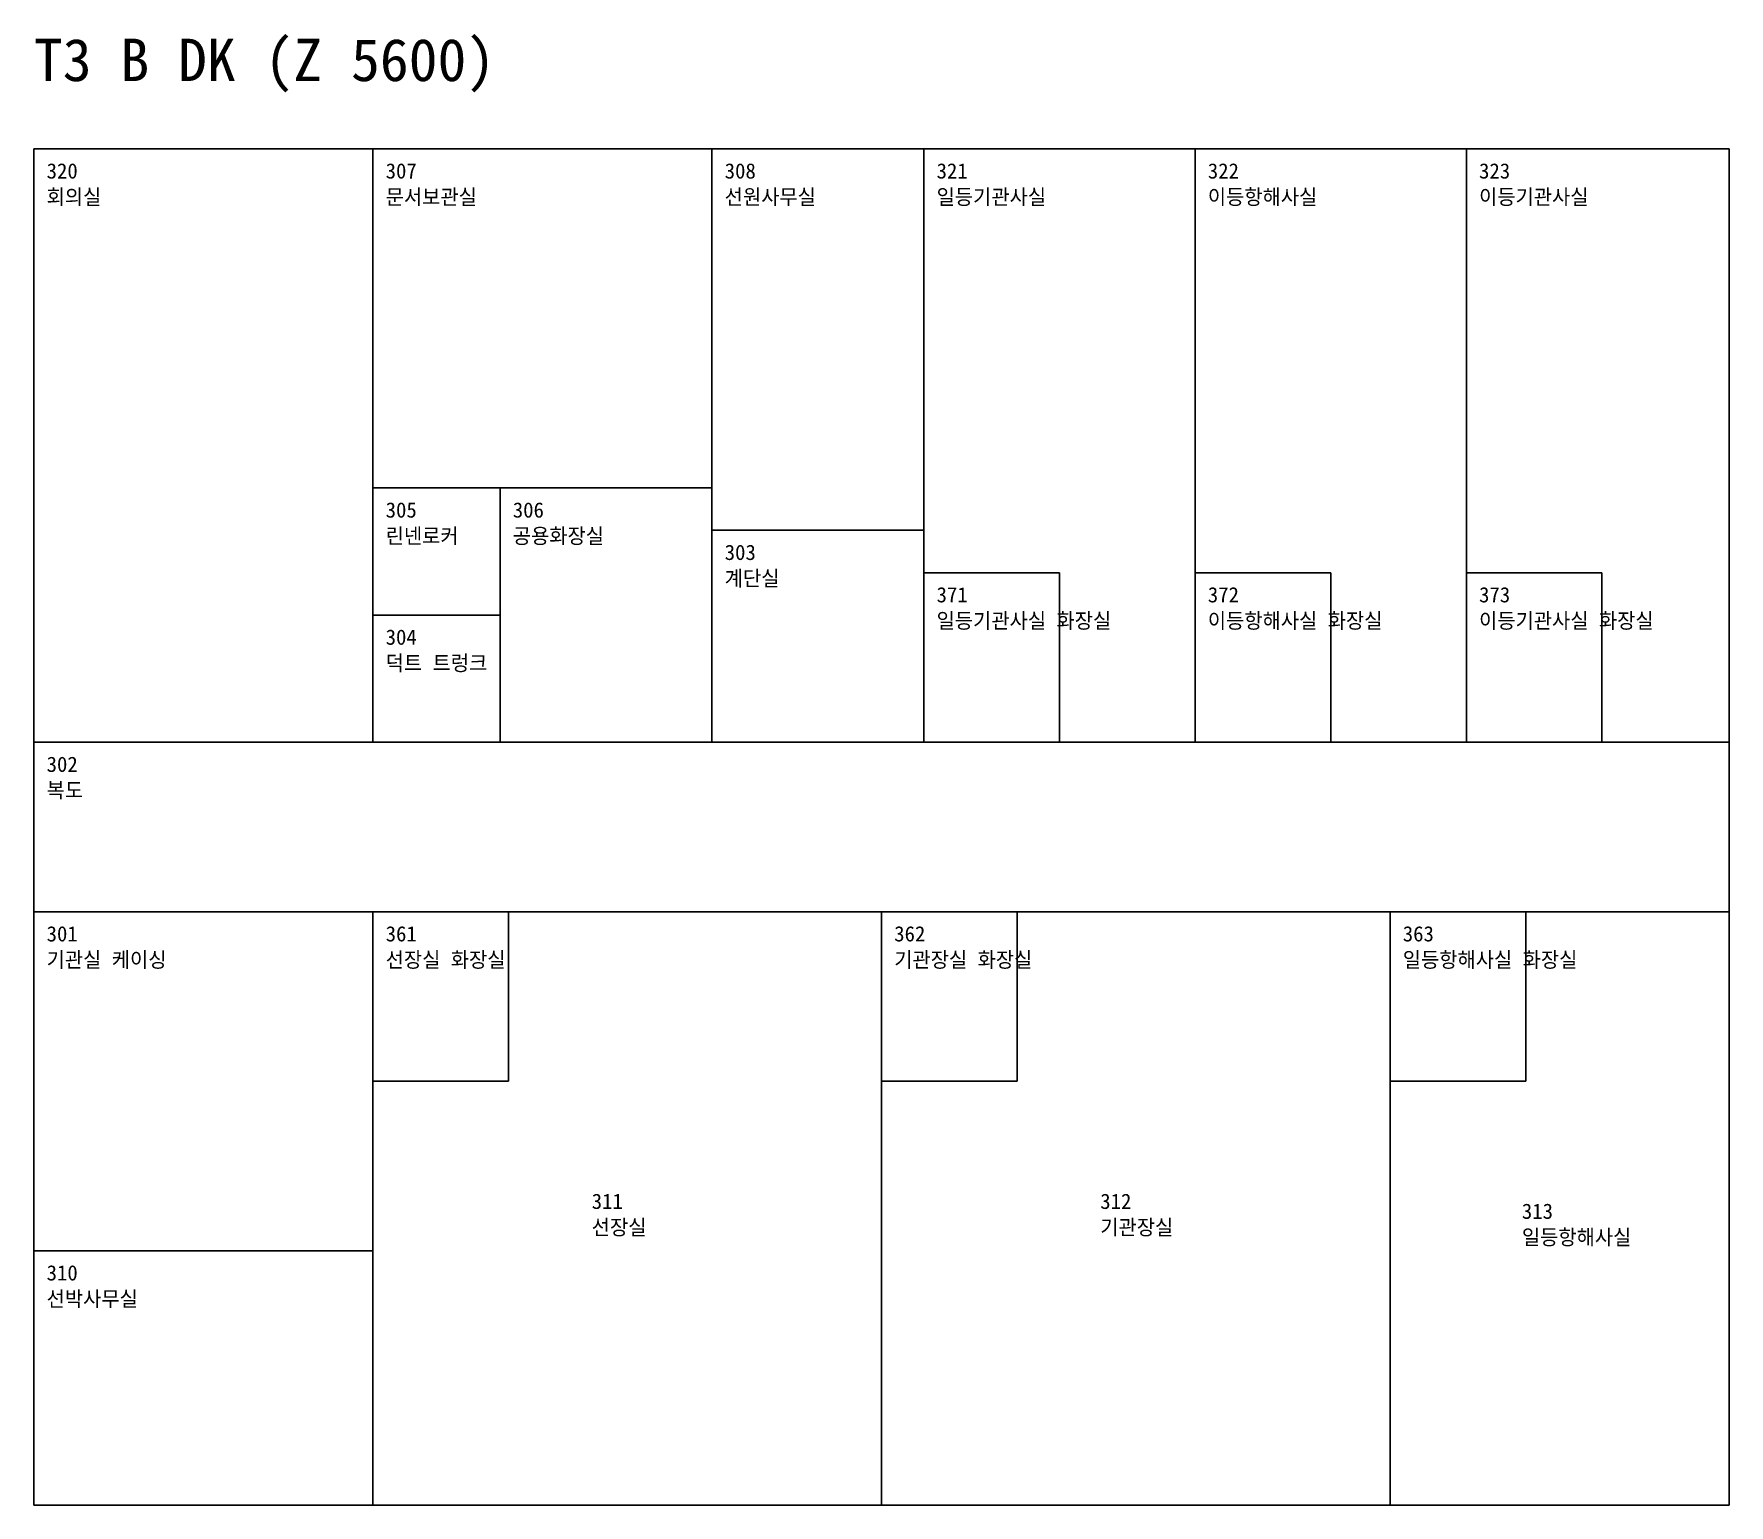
# Model space of a CAD drawing. Header units: millimetres. Extents: x 0 to 20000, y 0 to 17356.
import ezdxf

# ---------------------------------------------------------------- set-up
doc = ezdxf.new("R2010")
doc.units = ezdxf.units.MM
for name, color, linetype in [('DECK_OUTLINE', 7, 'CONTINUOUS'), ('ROOM', 3, 'CONTINUOUS'), ('ROOM_NAME', 5, 'CONTINUOUS'), ('ROOM_NO', 1, 'CONTINUOUS'), ('TITLE', 2, 'CONTINUOUS')]:
    doc.layers.add(name, color=color, linetype=linetype)

msp = doc.modelspace()

# ---------------------------------------------------------------- linework, layer by layer
at = {"layer": 'DECK_OUTLINE'}
for p, q in [((0, 16000), (20000, 16000)), ((0, 0), (0, 16000)), ((20000, 0), (20000, 16000)), ((0, 0), (20000, 0))]:
    msp.add_line(p, q, dxfattribs=at)
at = {"layer": 'ROOM'}
for p, q in [((4000, 9000), (4000, 16000)), ((8000, 9000), (8000, 16000)), ((10500, 9000), (10500, 16000)), ((13700, 9000), (13700, 16000)), ((16900, 9000), (16900, 16000)), ((4000, 12000), (8000, 12000)), ((5500, 9000), (5500, 12000)), ((8000, 11500), (10500, 11500)), ((10500, 11000), (12100, 11000)), ((12100, 9000), (12100, 11000)), ((13700, 11000), (15300, 11000)), ((15300, 9000), (15300, 11000)), ((16900, 11000), (18500, 11000)), ((18500, 9000), (18500, 11000)), ((4000, 10500), (5500, 10500)), ((0, 9000), (20000, 9000)), ((0, 7000), (20000, 7000)), ((4000, 0), (4000, 7000)), ((5600, 5000), (5600, 7000)), ((10000, 0), (10000, 7000)), ((11600, 5000), (11600, 7000)), ((16000, 0), (16000, 7000)), ((17600, 5000), (17600, 7000)), ((4000, 5000), (5600, 5000)), ((10000, 5000), (11600, 5000)), ((16000, 5000), (17600, 5000)), ((0, 3000), (4000, 3000))]:
    msp.add_line(p, q, dxfattribs=at)

# ---------------------------------------------------------------- texts
at = {"layer": 'ROOM_NAME'}
for s, p in [('회의실', (150, 15344)), ('문서보관실', (4150, 15344)), ('선원사무실', (8150, 15344)), ('일등기관사실', (10650, 15344)), ('이등항해사실', (13850, 15344)), ('이등기관사실', (17050, 15344)), ('린넨로커', (4150, 11344)), ('공용화장실', (5650, 11344)), ('계단실', (8150, 10844)), ('일등기관사실 화장실', (10650, 10344)), ('이등항해사실 화장실', (13850, 10344)), ('이등기관사실 화장실', (17050, 10344)), ('덕트 트렁크', (4150, 9844)), ('복도', (150, 8344)), ('기관실 케이싱', (150, 6344)), ('선장실 화장실', (4150, 6344)), ('기관장실 화장실', (10150, 6344)), ('일등항해사실 화장실', (16150, 6344)), ('선장실', (6581, 3188)), ('기관장실', (12581, 3188)), ('일등항해사실', (17555, 3071)), ('선박사무실', (150, 2344))]:
    msp.add_text(s, height=180, dxfattribs=at).set_placement(p)
at = {"layer": 'ROOM_NO'}
for s, p in [('320', (150, 15650)), ('307', (4150, 15650)), ('308', (8150, 15650)), ('321', (10650, 15650)), ('322', (13850, 15650)), ('323', (17050, 15650)), ('305', (4150, 11650)), ('306', (5650, 11650)), ('303', (8150, 11150)), ('371', (10650, 10650)), ('372', (13850, 10650)), ('373', (17050, 10650)), ('304', (4150, 10150)), ('302', (150, 8650)), ('301', (150, 6650)), ('361', (4150, 6650)), ('362', (10150, 6650)), ('363', (16150, 6650)), ('311', (6581, 3494)), ('312', (12581, 3494)), ('313', (17555, 3377)), ('310', (150, 2650))]:
    msp.add_text(s, height=180, dxfattribs=at).set_placement(p)
at = {"layer": 'TITLE'}
msp.add_text('T3 B DK (Z 5600)', height=500, dxfattribs=at).set_placement((0, 16800))

doc.saveas('drawing.dxf')
